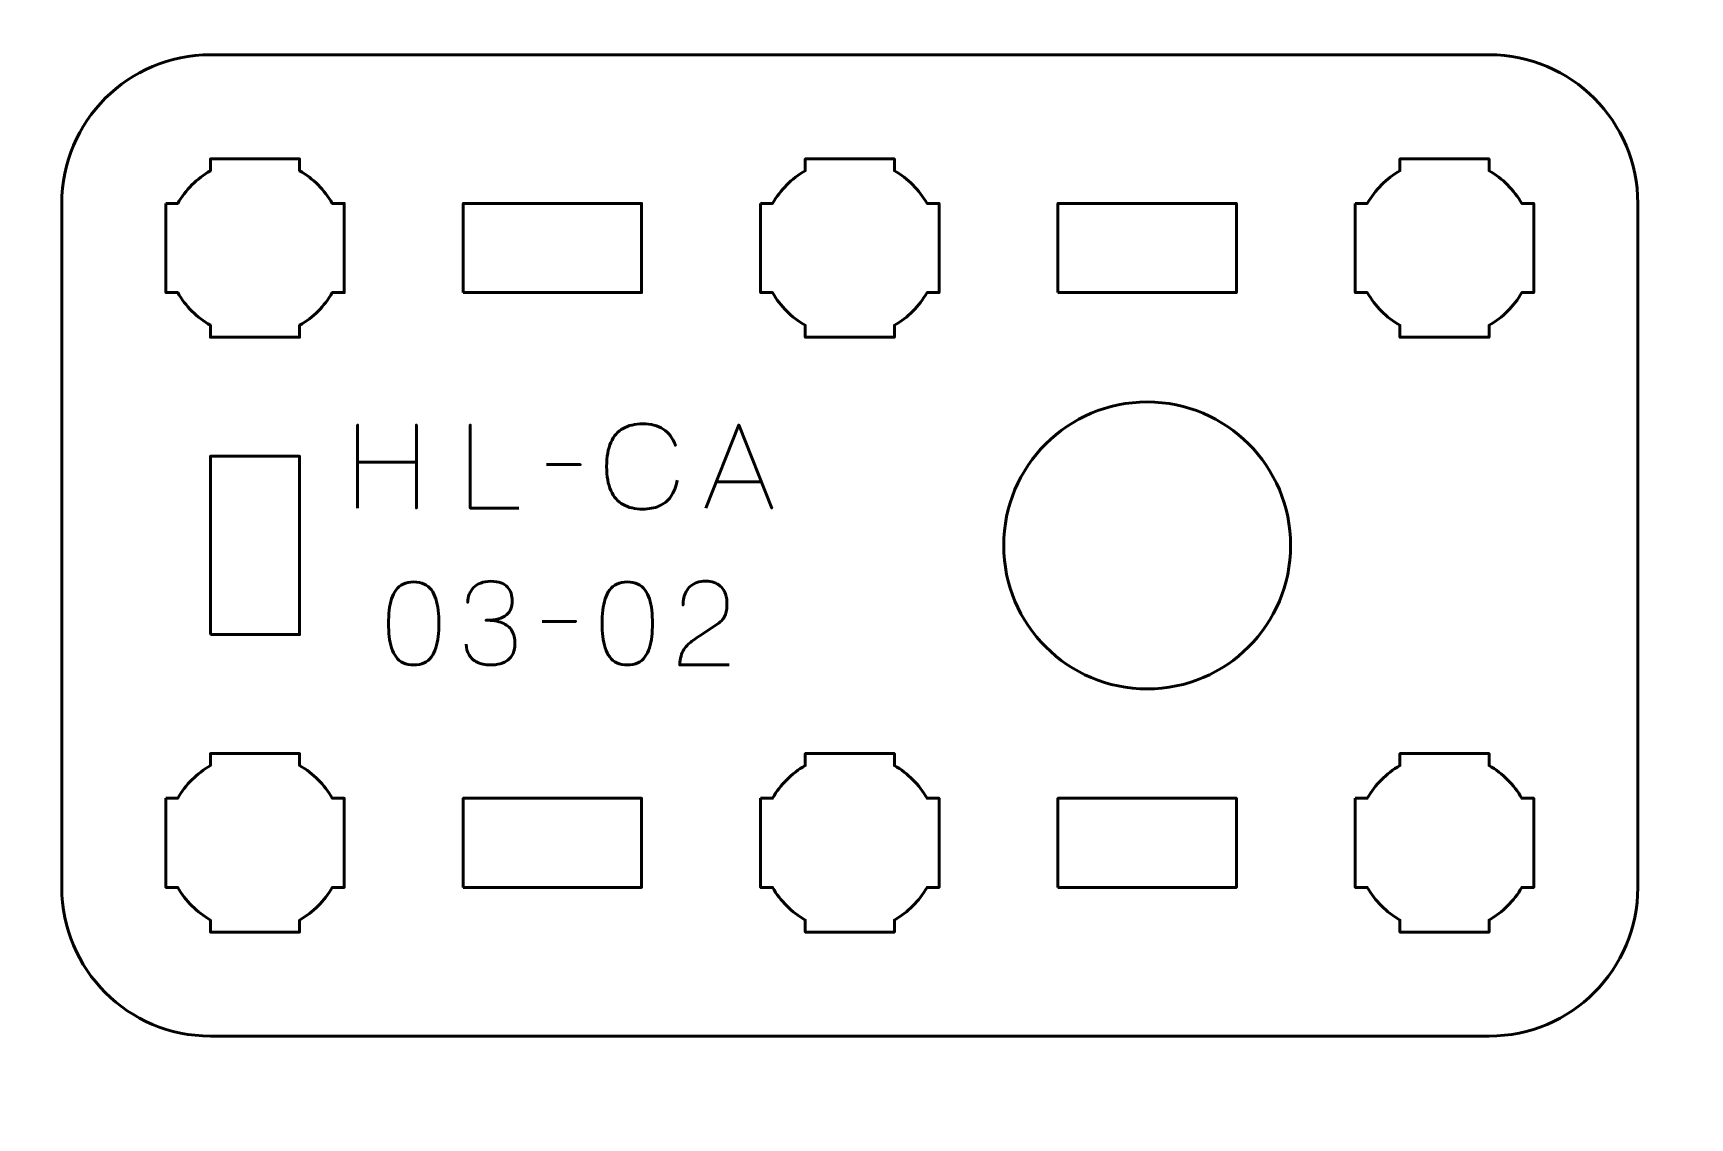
# Model space of a CAD drawing. Header units: centimetres. Extents: x -21 to 0, y -29.7 to 0.
# Drawn here: x -16.95 to -11.38, y -25.57 to -21.93 of the extents above; entities that cross this region are included whole.
import ezdxf

# ---------------------------------------------------------------- set-up
doc = ezdxf.new("R2010")
doc.units = ezdxf.units.CM
doc.header["$MEASUREMENT"] = 0
doc.layers.add('Layer 1', color=7, linetype='Continuous')

msp = doc.modelspace()

# ---------------------------------------------------------------- linework, layer by layer
at = {"layer": 'Layer 1', "lineweight": 53}
for points in [[(-15.5, -22.8), (-14.9, -22.8), (-14.9, -22.5), (-15.5, -22.5), (-15.5, -22.8)], [(-13.5, -22.8), (-12.9, -22.8), (-12.9, -22.5), (-13.5, -22.5), (-13.5, -22.8)], [(-16.35, -23.95), (-16.05, -23.95), (-16.05, -23.35), (-16.35, -23.35), (-16.35, -23.95)], [(-15.5, -24.8), (-14.9, -24.8), (-14.9, -24.5), (-15.5, -24.5), (-15.5, -24.8)], [(-13.5, -24.8), (-12.9, -24.8), (-12.9, -24.5), (-13.5, -24.5), (-13.5, -24.8)]]:
    msp.add_lwpolyline(points, close=True, dxfattribs=at)
msp.add_ellipse((-13.2, -23.65), major_axis=(0, 0.4825), ratio=1, dxfattribs=at)
at = {"layer": 'Layer 1', "color": 1, "lineweight": 53}
msp.add_open_spline([(-21.00003, -29.19995), (-21.00003, -29.19995), (-21.00003, -5.29992), (-21.00003, -5.29992), (-21.00003, -5.29992), (-21.00003, -5.21709), (-20.93286, -5.14992), (-20.85003, -5.14992), (-20.85003, -5.14992), (-20.7672, -5.14992), (-20.70003, -5.08275), (-20.70003, -4.99992), (-20.70003, -4.99992), (-20.70003, -4.91709), (-20.7672, -4.84992), (-20.85003, -4.84992), (-20.85003, -4.84992), (-20.93286, -4.84992), (-21.00003, -4.78275), (-21.00003, -4.69992), (-21.00003, -4.69992), (-21.00003, -4.61709), (-20.93286, -4.54992), (-20.85003, -4.54992), (-20.85003, -4.54992), (-20.7672, -4.54992), (-20.70003, -4.48275), (-20.70003, -4.39992), (-20.70003, -4.39992), (-20.70003, -4.31709), (-20.7672, -4.24992), (-20.85003, -4.24992), (-20.85003, -4.24992), (-20.93286, -4.24992), (-21.00003, -4.18275), (-21.00003, -4.09992), (-21.00003, -4.09992), (-21.00003, -4.01709), (-20.93286, -3.94992), (-20.85003, -3.94992), (-20.85003, -3.94992), (-20.7672, -3.94992), (-20.70003, -3.88275), (-20.70003, -3.79992), (-20.70003, -3.79992), (-20.70003, -3.71709), (-20.7672, -3.64992), (-20.85003, -3.64992), (-20.85003, -3.64992), (-20.93286, -3.64992), (-21.00003, -3.58275), (-21.00003, -3.49992), (-21.00003, -3.49992), (-21.00003, -3.41709), (-20.93286, -3.34992), (-20.85003, -3.34992), (-20.85003, -3.34992), (-20.7672, -3.34992), (-20.70003, -3.28275), (-20.70003, -3.19992), (-20.70003, -3.19992), (-20.70003, -3.11709), (-20.7672, -3.04992), (-20.85003, -3.04992), (-20.85003, -3.04992), (-20.93286, -3.04992), (-21.00003, -2.98275), (-21.00003, -2.89992), (-21.00003, -2.89992), (-21.00003, -2.81709), (-20.93286, -2.74992), (-20.85003, -2.74992), (-20.85003, -2.74992), (-20.7672, -2.74992), (-20.70003, -2.68275), (-20.70003, -2.59992), (-20.70003, -2.59992), (-20.70003, -2.51709), (-20.7672, -2.44992), (-20.85003, -2.44992), (-20.85003, -2.44992), (-20.93286, -2.44992), (-21.00003, -2.38275), (-21.00003, -2.29992), (-21.00003, -2.29992), (-21.00003, -2.21709), (-20.93286, -2.14992), (-20.85003, -2.14992), (-20.85003, -2.14992), (-20.7672, -2.14992), (-20.70003, -2.08275), (-20.70003, -1.99992), (-20.70003, -1.99992), (-20.70003, -1.91709), (-20.7672, -1.84992), (-20.85003, -1.84992), (-20.85003, -1.84992), (-20.93286, -1.84992), (-21.00003, -1.78275), (-21.00003, -1.69992), (-21.00003, -1.69992), (-21.00003, -1.61709), (-20.93286, -1.54992), (-20.85003, -1.54992), (-20.85003, -1.54992), (-20.7672, -1.54992), (-20.70003, -1.48275), (-20.70003, -1.39992), (-20.70003, -1.39992), (-20.70003, -1.31709), (-20.7672, -1.24992), (-20.85003, -1.24992), (-20.85003, -1.24992), (-20.93286, -1.24992), (-21.00003, -1.18275), (-21.00003, -1.09992), (-21.00003, -1.09992), (-21.00003, -1.09992), (-21.00003, -0.49992), (-21.00003, -0.49992), (-21.00003, -0.49992), (-21.00003, -0.22295), (-20.77694, 0.00004), (-20.49994, 0.00004), (-20.49994, 0.00004), (-20.49994, 0.00004), (-0.50008, 0.00004), (-0.50008, 0.00004), (-0.50008, 0.00004), (-0.22294, 0.00004), (0.00002, -0.22295), (0.00002, -0.49992), (0.00002, -0.49992), (0.00002, -0.49992), (0.00002, -29.19995), (0.00002, -29.19995), (0.00002, -29.19995), (0.00002, -29.47695), (-0.22294, -29.70004), (-0.50008, -29.70004), (-0.50008, -29.70004), (-0.50008, -29.70004), (-20.49994, -29.70004), (-20.49994, -29.70004), (-20.49994, -29.70004), (-20.77694, -29.70004), (-21.00003, -29.47695), (-21.00003, -29.19995)], degree=3, knots=[0, 0, 0, 0, 0.027027, 0.027027, 0.027027, 0.027027, 0.0540541, 0.0540541, 0.0540541, 0.0540541, 0.0810811, 0.0810811, 0.0810811, 0.0810811, 0.1081081, 0.1081081, 0.1081081, 0.1081081, 0.1351351, 0.1351351, 0.1351351, 0.1351351, 0.1621622, 0.1621622, 0.1621622, 0.1621622, 0.1891892, 0.1891892, 0.1891892, 0.1891892, 0.2162162, 0.2162162, 0.2162162, 0.2162162, 0.2432432, 0.2432432, 0.2432432, 0.2432432, 0.2702703, 0.2702703, 0.2702703, 0.2702703, 0.2972973, 0.2972973, 0.2972973, 0.2972973, 0.3243243, 0.3243243, 0.3243243, 0.3243243, 0.3513514, 0.3513514, 0.3513514, 0.3513514, 0.3783784, 0.3783784, 0.3783784, 0.3783784, 0.4054054, 0.4054054, 0.4054054, 0.4054054, 0.4324324, 0.4324324, 0.4324324, 0.4324324, 0.4594595, 0.4594595, 0.4594595, 0.4594595, 0.4864865, 0.4864865, 0.4864865, 0.4864865, 0.5135135, 0.5135135, 0.5135135, 0.5135135, 0.5405405, 0.5405405, 0.5405405, 0.5405405, 0.5675676, 0.5675676, 0.5675676, 0.5675676, 0.5945946, 0.5945946, 0.5945946, 0.5945946, 0.6216216, 0.6216216, 0.6216216, 0.6216216, 0.6486486, 0.6486486, 0.6486486, 0.6486486, 0.6756757, 0.6756757, 0.6756757, 0.6756757, 0.7027027, 0.7027027, 0.7027027, 0.7027027, 0.7297297, 0.7297297, 0.7297297, 0.7297297, 0.7567568, 0.7567568, 0.7567568, 0.7567568, 0.7837838, 0.7837838, 0.7837838, 0.7837838, 0.8108108, 0.8108108, 0.8108108, 0.8108108, 0.8378378, 0.8378378, 0.8378378, 0.8378378, 0.8648649, 0.8648649, 0.8648649, 0.8648649, 0.8918919, 0.8918919, 0.8918919, 0.8918919, 0.9189189, 0.9189189, 0.9189189, 0.9189189, 0.9459459, 0.9459459, 0.9459459, 0.9459459, 0.972973, 0.972973, 0.972973, 0.972973, 1, 1, 1, 1], dxfattribs=at)
at = {"layer": 'Layer 1', "color": 3, "lineweight": 53}
msp.add_open_spline([(-16.85, -24.8), (-16.85, -24.8), (-16.85, -22.5), (-16.85, -22.5), (-16.85, -22.5), (-16.85, -22.22391), (-16.62609, -22), (-16.35, -22), (-16.35, -22), (-16.35, -22), (-12.05, -22), (-12.05, -22), (-12.05, -22), (-11.77391, -22), (-11.55, -22.22391), (-11.55, -22.5), (-11.55, -22.5), (-11.55, -22.5), (-11.55, -24.8), (-11.55, -24.8), (-11.55, -24.8), (-11.55, -25.07609), (-11.77391, -25.3), (-12.05, -25.3), (-12.05, -25.3), (-12.05, -25.3), (-16.35, -25.3), (-16.35, -25.3), (-16.35, -25.3), (-16.62609, -25.3), (-16.85, -25.07609), (-16.85, -24.8)], degree=3, knots=[0, 0, 0, 0, 0.125, 0.125, 0.125, 0.125, 0.25, 0.25, 0.25, 0.25, 0.375, 0.375, 0.375, 0.375, 0.5, 0.5, 0.5, 0.5, 0.625, 0.625, 0.625, 0.625, 0.75, 0.75, 0.75, 0.75, 0.875, 0.875, 0.875, 0.875, 1, 1, 1, 1], dxfattribs=at)
at = {"layer": 'Layer 1', "lineweight": 53}
for points in [[(-16.5, -22.5), (-16.5, -22.5), (-16.45985, -22.5), (-16.45985, -22.5), (-16.45985, -22.5), (-16.4335, -22.45447), (-16.39553, -22.4165), (-16.35, -22.39015), (-16.35, -22.39015), (-16.35, -22.39015), (-16.35, -22.35), (-16.35, -22.35), (-16.35, -22.35), (-16.35, -22.35), (-16.2, -22.35), (-16.2, -22.35), (-16.2, -22.35), (-16.2, -22.35), (-16.05, -22.35), (-16.05, -22.35), (-16.05, -22.35), (-16.05, -22.35), (-16.05, -22.39015), (-16.05, -22.39015), (-16.05, -22.39015), (-16.00447, -22.4165), (-15.9665, -22.45447), (-15.94015, -22.5), (-15.94015, -22.5), (-15.94015, -22.5), (-15.9, -22.5), (-15.9, -22.5), (-15.9, -22.5), (-15.9, -22.5), (-15.9, -22.65), (-15.9, -22.65), (-15.9, -22.65), (-15.9, -22.65), (-15.9, -22.8), (-15.9, -22.8), (-15.9, -22.8), (-15.9, -22.8), (-15.94015, -22.8), (-15.94015, -22.8), (-15.94015, -22.8), (-15.9665, -22.84553), (-16.00447, -22.8835), (-16.05, -22.90985), (-16.05, -22.90985), (-16.05, -22.90985), (-16.05, -22.95), (-16.05, -22.95), (-16.05, -22.95), (-16.05, -22.95), (-16.2, -22.95), (-16.2, -22.95), (-16.2, -22.95), (-16.2, -22.95), (-16.35, -22.95), (-16.35, -22.95), (-16.35, -22.95), (-16.35, -22.95), (-16.35, -22.90985), (-16.35, -22.90985), (-16.35, -22.90985), (-16.39553, -22.8835), (-16.4335, -22.84553), (-16.45985, -22.8), (-16.45985, -22.8), (-16.45985, -22.8), (-16.5, -22.8), (-16.5, -22.8), (-16.5, -22.8), (-16.5, -22.8), (-16.5, -22.65), (-16.5, -22.65), (-16.5, -22.65), (-16.5, -22.65), (-16.5, -22.5), (-16.5, -22.5)], [(-14.5, -22.5), (-14.5, -22.5), (-14.45985, -22.5), (-14.45985, -22.5), (-14.45985, -22.5), (-14.4335, -22.45447), (-14.39553, -22.4165), (-14.35, -22.39015), (-14.35, -22.39015), (-14.35, -22.39015), (-14.35, -22.35), (-14.35, -22.35), (-14.35, -22.35), (-14.35, -22.35), (-14.2, -22.35), (-14.2, -22.35), (-14.2, -22.35), (-14.2, -22.35), (-14.05, -22.35), (-14.05, -22.35), (-14.05, -22.35), (-14.05, -22.35), (-14.05, -22.39015), (-14.05, -22.39015), (-14.05, -22.39015), (-14.00447, -22.4165), (-13.9665, -22.45447), (-13.94015, -22.5), (-13.94015, -22.5), (-13.94015, -22.5), (-13.9, -22.5), (-13.9, -22.5), (-13.9, -22.5), (-13.9, -22.5), (-13.9, -22.65), (-13.9, -22.65), (-13.9, -22.65), (-13.9, -22.65), (-13.9, -22.8), (-13.9, -22.8), (-13.9, -22.8), (-13.9, -22.8), (-13.94015, -22.8), (-13.94015, -22.8), (-13.94015, -22.8), (-13.9665, -22.84553), (-14.00447, -22.8835), (-14.05, -22.90985), (-14.05, -22.90985), (-14.05, -22.90985), (-14.05, -22.95), (-14.05, -22.95), (-14.05, -22.95), (-14.05, -22.95), (-14.2, -22.95), (-14.2, -22.95), (-14.2, -22.95), (-14.2, -22.95), (-14.35, -22.95), (-14.35, -22.95), (-14.35, -22.95), (-14.35, -22.95), (-14.35, -22.90985), (-14.35, -22.90985), (-14.35, -22.90985), (-14.39553, -22.8835), (-14.4335, -22.84553), (-14.45985, -22.8), (-14.45985, -22.8), (-14.45985, -22.8), (-14.5, -22.8), (-14.5, -22.8), (-14.5, -22.8), (-14.5, -22.8), (-14.5, -22.65), (-14.5, -22.65), (-14.5, -22.65), (-14.5, -22.65), (-14.5, -22.5), (-14.5, -22.5)], [(-12.5, -22.5), (-12.5, -22.5), (-12.45985, -22.5), (-12.45985, -22.5), (-12.45985, -22.5), (-12.4335, -22.45447), (-12.39553, -22.4165), (-12.35, -22.39015), (-12.35, -22.39015), (-12.35, -22.39015), (-12.35, -22.35), (-12.35, -22.35), (-12.35, -22.35), (-12.35, -22.35), (-12.2, -22.35), (-12.2, -22.35), (-12.2, -22.35), (-12.2, -22.35), (-12.05, -22.35), (-12.05, -22.35), (-12.05, -22.35), (-12.05, -22.35), (-12.05, -22.39015), (-12.05, -22.39015), (-12.05, -22.39015), (-12.00447, -22.4165), (-11.9665, -22.45447), (-11.94015, -22.5), (-11.94015, -22.5), (-11.94015, -22.5), (-11.9, -22.5), (-11.9, -22.5), (-11.9, -22.5), (-11.9, -22.5), (-11.9, -22.65), (-11.9, -22.65), (-11.9, -22.65), (-11.9, -22.65), (-11.9, -22.8), (-11.9, -22.8), (-11.9, -22.8), (-11.9, -22.8), (-11.94015, -22.8), (-11.94015, -22.8), (-11.94015, -22.8), (-11.9665, -22.84553), (-12.00447, -22.8835), (-12.05, -22.90985), (-12.05, -22.90985), (-12.05, -22.90985), (-12.05, -22.95), (-12.05, -22.95), (-12.05, -22.95), (-12.05, -22.95), (-12.2, -22.95), (-12.2, -22.95), (-12.2, -22.95), (-12.2, -22.95), (-12.35, -22.95), (-12.35, -22.95), (-12.35, -22.95), (-12.35, -22.95), (-12.35, -22.90985), (-12.35, -22.90985), (-12.35, -22.90985), (-12.39553, -22.8835), (-12.4335, -22.84553), (-12.45985, -22.8), (-12.45985, -22.8), (-12.45985, -22.8), (-12.5, -22.8), (-12.5, -22.8), (-12.5, -22.8), (-12.5, -22.8), (-12.5, -22.65), (-12.5, -22.65), (-12.5, -22.65), (-12.5, -22.65), (-12.5, -22.5), (-12.5, -22.5)], [(-16.5, -24.5), (-16.5, -24.5), (-16.45985, -24.5), (-16.45985, -24.5), (-16.45985, -24.5), (-16.4335, -24.45447), (-16.39553, -24.4165), (-16.35, -24.39015), (-16.35, -24.39015), (-16.35, -24.39015), (-16.35, -24.35), (-16.35, -24.35), (-16.35, -24.35), (-16.35, -24.35), (-16.2, -24.35), (-16.2, -24.35), (-16.2, -24.35), (-16.2, -24.35), (-16.05, -24.35), (-16.05, -24.35), (-16.05, -24.35), (-16.05, -24.35), (-16.05, -24.39015), (-16.05, -24.39015), (-16.05, -24.39015), (-16.00447, -24.4165), (-15.9665, -24.45447), (-15.94015, -24.5), (-15.94015, -24.5), (-15.94015, -24.5), (-15.9, -24.5), (-15.9, -24.5), (-15.9, -24.5), (-15.9, -24.5), (-15.9, -24.65), (-15.9, -24.65), (-15.9, -24.65), (-15.9, -24.65), (-15.9, -24.8), (-15.9, -24.8), (-15.9, -24.8), (-15.9, -24.8), (-15.94015, -24.8), (-15.94015, -24.8), (-15.94015, -24.8), (-15.9665, -24.84553), (-16.00447, -24.8835), (-16.05, -24.90985), (-16.05, -24.90985), (-16.05, -24.90985), (-16.05, -24.95), (-16.05, -24.95), (-16.05, -24.95), (-16.05, -24.95), (-16.2, -24.95), (-16.2, -24.95), (-16.2, -24.95), (-16.2, -24.95), (-16.35, -24.95), (-16.35, -24.95), (-16.35, -24.95), (-16.35, -24.95), (-16.35, -24.90985), (-16.35, -24.90985), (-16.35, -24.90985), (-16.39553, -24.8835), (-16.4335, -24.84553), (-16.45985, -24.8), (-16.45985, -24.8), (-16.45985, -24.8), (-16.5, -24.8), (-16.5, -24.8), (-16.5, -24.8), (-16.5, -24.8), (-16.5, -24.65), (-16.5, -24.65), (-16.5, -24.65), (-16.5, -24.65), (-16.5, -24.5), (-16.5, -24.5)], [(-14.5, -24.5), (-14.5, -24.5), (-14.45985, -24.5), (-14.45985, -24.5), (-14.45985, -24.5), (-14.4335, -24.45447), (-14.39553, -24.4165), (-14.35, -24.39015), (-14.35, -24.39015), (-14.35, -24.39015), (-14.35, -24.35), (-14.35, -24.35), (-14.35, -24.35), (-14.35, -24.35), (-14.2, -24.35), (-14.2, -24.35), (-14.2, -24.35), (-14.2, -24.35), (-14.05, -24.35), (-14.05, -24.35), (-14.05, -24.35), (-14.05, -24.35), (-14.05, -24.39015), (-14.05, -24.39015), (-14.05, -24.39015), (-14.00447, -24.4165), (-13.9665, -24.45447), (-13.94015, -24.5), (-13.94015, -24.5), (-13.94015, -24.5), (-13.9, -24.5), (-13.9, -24.5), (-13.9, -24.5), (-13.9, -24.5), (-13.9, -24.65), (-13.9, -24.65), (-13.9, -24.65), (-13.9, -24.65), (-13.9, -24.8), (-13.9, -24.8), (-13.9, -24.8), (-13.9, -24.8), (-13.94015, -24.8), (-13.94015, -24.8), (-13.94015, -24.8), (-13.9665, -24.84553), (-14.00447, -24.8835), (-14.05, -24.90985), (-14.05, -24.90985), (-14.05, -24.90985), (-14.05, -24.95), (-14.05, -24.95), (-14.05, -24.95), (-14.05, -24.95), (-14.2, -24.95), (-14.2, -24.95), (-14.2, -24.95), (-14.2, -24.95), (-14.35, -24.95), (-14.35, -24.95), (-14.35, -24.95), (-14.35, -24.95), (-14.35, -24.90985), (-14.35, -24.90985), (-14.35, -24.90985), (-14.39553, -24.8835), (-14.4335, -24.84553), (-14.45985, -24.8), (-14.45985, -24.8), (-14.45985, -24.8), (-14.5, -24.8), (-14.5, -24.8), (-14.5, -24.8), (-14.5, -24.8), (-14.5, -24.65), (-14.5, -24.65), (-14.5, -24.65), (-14.5, -24.65), (-14.5, -24.5), (-14.5, -24.5)], [(-12.5, -24.5), (-12.5, -24.5), (-12.45985, -24.5), (-12.45985, -24.5), (-12.45985, -24.5), (-12.4335, -24.45447), (-12.39553, -24.4165), (-12.35, -24.39015), (-12.35, -24.39015), (-12.35, -24.39015), (-12.35, -24.35), (-12.35, -24.35), (-12.35, -24.35), (-12.35, -24.35), (-12.2, -24.35), (-12.2, -24.35), (-12.2, -24.35), (-12.2, -24.35), (-12.05, -24.35), (-12.05, -24.35), (-12.05, -24.35), (-12.05, -24.35), (-12.05, -24.39015), (-12.05, -24.39015), (-12.05, -24.39015), (-12.00447, -24.4165), (-11.9665, -24.45447), (-11.94015, -24.5), (-11.94015, -24.5), (-11.94015, -24.5), (-11.9, -24.5), (-11.9, -24.5), (-11.9, -24.5), (-11.9, -24.5), (-11.9, -24.65), (-11.9, -24.65), (-11.9, -24.65), (-11.9, -24.65), (-11.9, -24.8), (-11.9, -24.8), (-11.9, -24.8), (-11.9, -24.8), (-11.94015, -24.8), (-11.94015, -24.8), (-11.94015, -24.8), (-11.9665, -24.84553), (-12.00447, -24.8835), (-12.05, -24.90985), (-12.05, -24.90985), (-12.05, -24.90985), (-12.05, -24.95), (-12.05, -24.95), (-12.05, -24.95), (-12.05, -24.95), (-12.2, -24.95), (-12.2, -24.95), (-12.2, -24.95), (-12.2, -24.95), (-12.35, -24.95), (-12.35, -24.95), (-12.35, -24.95), (-12.35, -24.95), (-12.35, -24.90985), (-12.35, -24.90985), (-12.35, -24.90985), (-12.39553, -24.8835), (-12.4335, -24.84553), (-12.45985, -24.8), (-12.45985, -24.8), (-12.45985, -24.8), (-12.5, -24.8), (-12.5, -24.8), (-12.5, -24.8), (-12.5, -24.8), (-12.5, -24.65), (-12.5, -24.65), (-12.5, -24.65), (-12.5, -24.65), (-12.5, -24.5), (-12.5, -24.5)]]:
    msp.add_open_spline(points, degree=3, knots=[0, 0, 0, 0, 0.05, 0.05, 0.05, 0.05, 0.1, 0.1, 0.1, 0.1, 0.15, 0.15, 0.15, 0.15, 0.2, 0.2, 0.2, 0.2, 0.25, 0.25, 0.25, 0.25, 0.3, 0.3, 0.3, 0.3, 0.35, 0.35, 0.35, 0.35, 0.4, 0.4, 0.4, 0.4, 0.45, 0.45, 0.45, 0.45, 0.5, 0.5, 0.5, 0.5, 0.55, 0.55, 0.55, 0.55, 0.6, 0.6, 0.6, 0.6, 0.65, 0.65, 0.65, 0.65, 0.7, 0.7, 0.7, 0.7, 0.75, 0.75, 0.75, 0.75, 0.8, 0.8, 0.8, 0.8, 0.85, 0.85, 0.85, 0.85, 0.9, 0.9, 0.9, 0.9, 0.95, 0.95, 0.95, 0.95, 1, 1, 1, 1], dxfattribs=at)
at = {"layer": 'Layer 1', "color": 5, "lineweight": 53}
for points, knots in [([(-15.85505, -23.52462), (-15.85505, -23.52462), (-15.85505, -23.36978), (-15.85505, -23.36978), (-15.85505, -23.36978), (-15.85505, -23.36978), (-15.65753, -23.36978), (-15.65753, -23.36978), (-15.65753, -23.36978), (-15.65753, -23.36978), (-15.65753, -23.52462), (-15.65753, -23.52462), (-15.65753, -23.52462), (-15.65753, -23.52462), (-15.65753, -23.24522), (-15.65753, -23.24522), (-15.65753, -23.24522), (-15.65753, -23.24522), (-15.65753, -23.36978), (-15.65753, -23.36978), (-15.65753, -23.36978), (-15.65753, -23.36978), (-15.85505, -23.36978), (-15.85505, -23.36978), (-15.85505, -23.36978), (-15.85505, -23.36978), (-15.85505, -23.24522), (-15.85505, -23.24522), (-15.85505, -23.24522), (-15.85505, -23.24522), (-15.85505, -23.52462), (-15.85505, -23.52462)], [0, 0, 0, 0, 0.125, 0.125, 0.125, 0.125, 0.25, 0.25, 0.25, 0.25, 0.375, 0.375, 0.375, 0.375, 0.5, 0.5, 0.5, 0.5, 0.625, 0.625, 0.625, 0.625, 0.75, 0.75, 0.75, 0.75, 0.875, 0.875, 0.875, 0.875, 1, 1, 1, 1]), ([(-15.31293, -23.52462), (-15.31293, -23.52462), (-15.4763, -23.52462), (-15.4763, -23.52462), (-15.4763, -23.52462), (-15.4763, -23.52462), (-15.4763, -23.24483), (-15.4763, -23.24483), (-15.4763, -23.24483), (-15.4763, -23.24483), (-15.4763, -23.52462), (-15.4763, -23.52462), (-15.4763, -23.52462), (-15.4763, -23.52462), (-15.31293, -23.52462), (-15.31293, -23.52462)], [0, 0, 0, 0, 0.25, 0.25, 0.25, 0.25, 0.5, 0.5, 0.5, 0.5, 0.75, 0.75, 0.75, 0.75, 1, 1, 1, 1]), ([(-14.78012, -23.43071), (-14.78426, -23.45289), (-14.7915, -23.4712), (-14.80165, -23.48556), (-14.80165, -23.48556), (-14.81187, -23.49985), (-14.82494, -23.51046), (-14.84085, -23.51738), (-14.84085, -23.51738), (-14.85669, -23.5243), (-14.87532, -23.52779), (-14.89653, -23.52772), (-14.89653, -23.52772), (-14.92234, -23.52779), (-14.94427, -23.52281), (-14.96225, -23.51265), (-14.96225, -23.51265), (-14.98023, -23.50257), (-14.99394, -23.48698), (-15.00338, -23.46583), (-15.00338, -23.46583), (-15.01282, -23.44468), (-15.01754, -23.41758), (-15.01761, -23.38453), (-15.01761, -23.38453), (-15.01754, -23.35161), (-15.01282, -23.32458), (-15.00338, -23.30343), (-15.00338, -23.30343), (-14.99394, -23.28228), (-14.98023, -23.26662), (-14.96225, -23.25647), (-14.96225, -23.25647), (-14.94427, -23.24632), (-14.92234, -23.24127), (-14.89653, -23.24134), (-14.89653, -23.24134), (-14.86892, -23.24127), (-14.84576, -23.24716), (-14.82714, -23.25899), (-14.82714, -23.25899), (-14.80857, -23.27083), (-14.79493, -23.28913), (-14.78633, -23.3139), (-14.78633, -23.3139), (-14.79493, -23.28913), (-14.80857, -23.27083), (-14.82714, -23.25899), (-14.82714, -23.25899), (-14.84576, -23.24716), (-14.86892, -23.24127), (-14.89653, -23.24134), (-14.89653, -23.24134), (-14.92234, -23.24127), (-14.94427, -23.24632), (-14.96225, -23.25647), (-14.96225, -23.25647), (-14.98023, -23.26662), (-14.99394, -23.28228), (-15.00338, -23.30343), (-15.00338, -23.30343), (-15.01282, -23.32458), (-15.01754, -23.35161), (-15.01761, -23.38453), (-15.01761, -23.38453), (-15.01754, -23.41758), (-15.01282, -23.44468), (-15.00338, -23.46583), (-15.00338, -23.46583), (-14.99394, -23.48698), (-14.98023, -23.50257), (-14.96225, -23.51265), (-14.96225, -23.51265), (-14.94427, -23.52281), (-14.92234, -23.52779), (-14.89653, -23.52772), (-14.89653, -23.52772), (-14.87532, -23.52779), (-14.85669, -23.5243), (-14.84085, -23.51738), (-14.84085, -23.51738), (-14.82494, -23.51046), (-14.81187, -23.49985), (-14.80165, -23.48556), (-14.80165, -23.48556), (-14.7915, -23.4712), (-14.78426, -23.45289), (-14.78012, -23.43071)], [0, 0, 0, 0, 0.0454545, 0.0454545, 0.0454545, 0.0454545, 0.0909091, 0.0909091, 0.0909091, 0.0909091, 0.1363636, 0.1363636, 0.1363636, 0.1363636, 0.1818182, 0.1818182, 0.1818182, 0.1818182, 0.2272727, 0.2272727, 0.2272727, 0.2272727, 0.2727273, 0.2727273, 0.2727273, 0.2727273, 0.3181818, 0.3181818, 0.3181818, 0.3181818, 0.3636364, 0.3636364, 0.3636364, 0.3636364, 0.4090909, 0.4090909, 0.4090909, 0.4090909, 0.4545455, 0.4545455, 0.4545455, 0.4545455, 0.5, 0.5, 0.5, 0.5, 0.5454545, 0.5454545, 0.5454545, 0.5454545, 0.5909091, 0.5909091, 0.5909091, 0.5909091, 0.6363636, 0.6363636, 0.6363636, 0.6363636, 0.6818182, 0.6818182, 0.6818182, 0.6818182, 0.7272727, 0.7272727, 0.7272727, 0.7272727, 0.7727273, 0.7727273, 0.7727273, 0.7727273, 0.8181818, 0.8181818, 0.8181818, 0.8181818, 0.8636364, 0.8636364, 0.8636364, 0.8636364, 0.9090909, 0.9090909, 0.9090909, 0.9090909, 0.9545455, 0.9545455, 0.9545455, 0.9545455, 1, 1, 1, 1]), ([(-14.68465, -23.52462), (-14.68465, -23.52462), (-14.57366, -23.24483), (-14.57366, -23.24483), (-14.57366, -23.24483), (-14.57366, -23.24483), (-14.46229, -23.52462), (-14.46229, -23.52462), (-14.46229, -23.52462), (-14.46229, -23.52462), (-14.57366, -23.24483), (-14.57366, -23.24483), (-14.57366, -23.24483), (-14.57366, -23.24483), (-14.68465, -23.52462), (-14.68465, -23.52462)], [0, 0, 0, 0, 0.25, 0.25, 0.25, 0.25, 0.5, 0.5, 0.5, 0.5, 0.75, 0.75, 0.75, 0.75, 1, 1, 1, 1]), ([(-15.2194, -23.37832), (-15.2194, -23.37832), (-15.10647, -23.37832), (-15.10647, -23.37832), (-15.10647, -23.37832), (-15.10647, -23.37832), (-15.2194, -23.37832), (-15.2194, -23.37832)], [0, 0, 0, 0, 0.5, 0.5, 0.5, 0.5, 1, 1, 1, 1]), ([(-14.64972, -23.43653), (-14.64972, -23.43653), (-14.4976, -23.43653), (-14.4976, -23.43653), (-14.4976, -23.43653), (-14.4976, -23.43653), (-14.64972, -23.43653), (-14.64972, -23.43653)], [0, 0, 0, 0, 0.5, 0.5, 0.5, 0.5, 1, 1, 1, 1]), ([(-15.66644, -24.052), (-15.65286, -24.05194), (-15.64115, -24.04954), (-15.63139, -24.04489), (-15.63139, -24.04489), (-15.62169, -24.04023), (-15.6136, -24.03357), (-15.60713, -24.02509), (-15.60713, -24.02509), (-15.60073, -24.01656), (-15.59569, -24.00647), (-15.59193, -23.99483), (-15.59193, -23.99483), (-15.58825, -23.98318), (-15.5856, -23.97044), (-15.58411, -23.95647), (-15.58411, -23.95647), (-15.58256, -23.9425), (-15.58178, -23.92782), (-15.58185, -23.9123), (-15.58185, -23.9123), (-15.58178, -23.89684), (-15.58256, -23.88216), (-15.58411, -23.86825), (-15.58411, -23.86825), (-15.5856, -23.85435), (-15.58825, -23.84154), (-15.59193, -23.8299), (-15.59193, -23.8299), (-15.59569, -23.81832), (-15.60073, -23.80823), (-15.60713, -23.79963), (-15.60713, -23.79963), (-15.6136, -23.79109), (-15.62169, -23.78443), (-15.63139, -23.77978), (-15.63139, -23.77978), (-15.64115, -23.77505), (-15.65286, -23.77266), (-15.66644, -23.7726), (-15.66644, -23.7726), (-15.68002, -23.77266), (-15.69173, -23.77505), (-15.7015, -23.77978), (-15.7015, -23.77978), (-15.7112, -23.78443), (-15.71928, -23.79109), (-15.72575, -23.79963), (-15.72575, -23.79963), (-15.73215, -23.80823), (-15.7372, -23.81832), (-15.74095, -23.8299), (-15.74095, -23.8299), (-15.74464, -23.84154), (-15.74729, -23.85435), (-15.74878, -23.86825), (-15.74878, -23.86825), (-15.75033, -23.88216), (-15.7511, -23.89684), (-15.75104, -23.9123), (-15.75104, -23.9123), (-15.7511, -23.92782), (-15.75033, -23.9425), (-15.74878, -23.95647), (-15.74878, -23.95647), (-15.74729, -23.97044), (-15.74464, -23.98318), (-15.74095, -23.99483), (-15.74095, -23.99483), (-15.7372, -24.00647), (-15.73215, -24.01656), (-15.72575, -24.02509), (-15.72575, -24.02509), (-15.71928, -24.03357), (-15.7112, -24.04023), (-15.7015, -24.04489), (-15.7015, -24.04489), (-15.69173, -24.04954), (-15.68002, -24.05194), (-15.66644, -24.052)], [0, 0, 0, 0, 0.05, 0.05, 0.05, 0.05, 0.1, 0.1, 0.1, 0.1, 0.15, 0.15, 0.15, 0.15, 0.2, 0.2, 0.2, 0.2, 0.25, 0.25, 0.25, 0.25, 0.3, 0.3, 0.3, 0.3, 0.35, 0.35, 0.35, 0.35, 0.4, 0.4, 0.4, 0.4, 0.45, 0.45, 0.45, 0.45, 0.5, 0.5, 0.5, 0.5, 0.55, 0.55, 0.55, 0.55, 0.6, 0.6, 0.6, 0.6, 0.65, 0.65, 0.65, 0.65, 0.7, 0.7, 0.7, 0.7, 0.75, 0.75, 0.75, 0.75, 0.8, 0.8, 0.8, 0.8, 0.85, 0.85, 0.85, 0.85, 0.9, 0.9, 0.9, 0.9, 0.95, 0.95, 0.95, 0.95, 1, 1, 1, 1]), ([(-15.66644, -24.052), (-15.65286, -24.05194), (-15.64115, -24.04954), (-15.63139, -24.04489), (-15.63139, -24.04489), (-15.62169, -24.04023), (-15.6136, -24.03357), (-15.60713, -24.02509), (-15.60713, -24.02509), (-15.60073, -24.01656), (-15.59569, -24.00647), (-15.59193, -23.99483), (-15.59193, -23.99483), (-15.58825, -23.98318), (-15.5856, -23.97044), (-15.58411, -23.95647), (-15.58411, -23.95647), (-15.58256, -23.9425), (-15.58178, -23.92782), (-15.58185, -23.9123), (-15.58185, -23.9123), (-15.58178, -23.89684), (-15.58256, -23.88216), (-15.58411, -23.86825), (-15.58411, -23.86825), (-15.5856, -23.85435), (-15.58825, -23.84154), (-15.59193, -23.8299), (-15.59193, -23.8299), (-15.59569, -23.81832), (-15.60073, -23.80823), (-15.60713, -23.79963), (-15.60713, -23.79963), (-15.6136, -23.79109), (-15.62169, -23.78443), (-15.63139, -23.77978), (-15.63139, -23.77978), (-15.64115, -23.77505), (-15.65286, -23.77266), (-15.66644, -23.7726), (-15.66644, -23.7726), (-15.68002, -23.77266), (-15.69173, -23.77505), (-15.7015, -23.77978), (-15.7015, -23.77978), (-15.7112, -23.78443), (-15.71928, -23.79109), (-15.72575, -23.79963), (-15.72575, -23.79963), (-15.73215, -23.80823), (-15.7372, -23.81832), (-15.74095, -23.8299), (-15.74095, -23.8299), (-15.74464, -23.84154), (-15.74729, -23.85435), (-15.74878, -23.86825), (-15.74878, -23.86825), (-15.75033, -23.88216), (-15.7511, -23.89684), (-15.75104, -23.9123), (-15.75104, -23.9123), (-15.7511, -23.92782), (-15.75033, -23.9425), (-15.74878, -23.95647), (-15.74878, -23.95647), (-15.74729, -23.97044), (-15.74464, -23.98318), (-15.74095, -23.99483), (-15.74095, -23.99483), (-15.7372, -24.00647), (-15.73215, -24.01656), (-15.72575, -24.02509), (-15.72575, -24.02509), (-15.71928, -24.03357), (-15.7112, -24.04023), (-15.7015, -24.04489), (-15.7015, -24.04489), (-15.69173, -24.04954), (-15.68002, -24.05194), (-15.66644, -24.052)], [0, 0, 0, 0, 0.05, 0.05, 0.05, 0.05, 0.1, 0.1, 0.1, 0.1, 0.15, 0.15, 0.15, 0.15, 0.2, 0.2, 0.2, 0.2, 0.25, 0.25, 0.25, 0.25, 0.3, 0.3, 0.3, 0.3, 0.35, 0.35, 0.35, 0.35, 0.4, 0.4, 0.4, 0.4, 0.45, 0.45, 0.45, 0.45, 0.5, 0.5, 0.5, 0.5, 0.55, 0.55, 0.55, 0.55, 0.6, 0.6, 0.6, 0.6, 0.65, 0.65, 0.65, 0.65, 0.7, 0.7, 0.7, 0.7, 0.75, 0.75, 0.75, 0.75, 0.8, 0.8, 0.8, 0.8, 0.85, 0.85, 0.85, 0.85, 0.9, 0.9, 0.9, 0.9, 0.95, 0.95, 0.95, 0.95, 1, 1, 1, 1]), ([(-15.48988, -23.98176), (-15.48981, -23.99573), (-15.48658, -24.00789), (-15.48018, -24.01843), (-15.48018, -24.01843), (-15.47378, -24.02891), (-15.46466, -24.03712), (-15.45276, -24.04301), (-15.45276, -24.04301), (-15.44085, -24.0489), (-15.42656, -24.05187), (-15.40994, -24.052), (-15.40994, -24.052), (-15.39746, -24.052), (-15.38614, -24.05071), (-15.37585, -24.04799), (-15.37585, -24.04799), (-15.36564, -24.04527), (-15.35684, -24.04107), (-15.3494, -24.03531), (-15.3494, -24.03531), (-15.34196, -24.02956), (-15.33627, -24.02212), (-15.3322, -24.01306), (-15.3322, -24.01306), (-15.32819, -24.00395), (-15.32618, -23.99301), (-15.32612, -23.98021), (-15.32612, -23.98021), (-15.32605, -23.96313), (-15.32955, -23.94871), (-15.33647, -23.937), (-15.33647, -23.937), (-15.34339, -23.9253), (-15.35412, -23.9165), (-15.36855, -23.91049), (-15.36855, -23.91049), (-15.38297, -23.90447), (-15.40147, -23.90143), (-15.42391, -23.90143), (-15.42391, -23.90143), (-15.40716, -23.9015), (-15.39312, -23.89995), (-15.38168, -23.89678), (-15.38168, -23.89678), (-15.37029, -23.89361), (-15.36117, -23.88914), (-15.35432, -23.88332), (-15.35432, -23.88332), (-15.34746, -23.87757), (-15.34248, -23.87071), (-15.33951, -23.86282), (-15.33951, -23.86282), (-15.33647, -23.85499), (-15.33498, -23.84639), (-15.33504, -23.83701), (-15.33504, -23.83701), (-15.33498, -23.82764), (-15.33627, -23.81897), (-15.33886, -23.81095), (-15.33886, -23.81095), (-15.34138, -23.80293), (-15.34552, -23.79588), (-15.35115, -23.78987), (-15.35115, -23.78987), (-15.35677, -23.78385), (-15.36421, -23.77913), (-15.37333, -23.77577), (-15.37333, -23.77577), (-15.38252, -23.7724), (-15.39371, -23.77072), (-15.40683, -23.77066), (-15.40683, -23.77066), (-15.4199, -23.77072), (-15.43135, -23.77266), (-15.44105, -23.77641), (-15.44105, -23.77641), (-15.45081, -23.78016), (-15.45883, -23.78527), (-15.4653, -23.79181), (-15.4653, -23.79181), (-15.47171, -23.79834), (-15.47649, -23.80578), (-15.47966, -23.81418), (-15.47966, -23.81418), (-15.48289, -23.82259), (-15.48445, -23.83152), (-15.48445, -23.8409), (-15.48445, -23.8409), (-15.48445, -23.83152), (-15.48289, -23.82259), (-15.47966, -23.81418), (-15.47966, -23.81418), (-15.47649, -23.80578), (-15.47171, -23.79834), (-15.4653, -23.79181), (-15.4653, -23.79181), (-15.45883, -23.78527), (-15.45081, -23.78016), (-15.44105, -23.77641), (-15.44105, -23.77641), (-15.43135, -23.77266), (-15.4199, -23.77072), (-15.40683, -23.77066), (-15.40683, -23.77066), (-15.39371, -23.77072), (-15.38252, -23.7724), (-15.37333, -23.77577), (-15.37333, -23.77577), (-15.36421, -23.77913), (-15.35677, -23.78385), (-15.35115, -23.78987), (-15.35115, -23.78987), (-15.34552, -23.79588), (-15.34138, -23.80293), (-15.33886, -23.81095), (-15.33886, -23.81095), (-15.33627, -23.81897), (-15.33498, -23.82764), (-15.33504, -23.83701), (-15.33504, -23.83701), (-15.33498, -23.84639), (-15.33647, -23.85499), (-15.33951, -23.86282), (-15.33951, -23.86282), (-15.34248, -23.87071), (-15.34746, -23.87757), (-15.35432, -23.88332), (-15.35432, -23.88332), (-15.36117, -23.88914), (-15.37029, -23.89361), (-15.38168, -23.89678), (-15.38168, -23.89678), (-15.39312, -23.89995), (-15.40716, -23.9015), (-15.42391, -23.90143), (-15.42391, -23.90143), (-15.40147, -23.90143), (-15.38297, -23.90447), (-15.36855, -23.91049), (-15.36855, -23.91049), (-15.35412, -23.9165), (-15.34339, -23.9253), (-15.33647, -23.937), (-15.33647, -23.937), (-15.32955, -23.94871), (-15.32605, -23.96313), (-15.32612, -23.98021), (-15.32612, -23.98021), (-15.32618, -23.99301), (-15.32819, -24.00395), (-15.3322, -24.01306), (-15.3322, -24.01306), (-15.33627, -24.02212), (-15.34196, -24.02956), (-15.3494, -24.03531), (-15.3494, -24.03531), (-15.35684, -24.04107), (-15.36564, -24.04527), (-15.37585, -24.04799), (-15.37585, -24.04799), (-15.38614, -24.05071), (-15.39746, -24.052), (-15.40994, -24.052), (-15.40994, -24.052), (-15.42656, -24.05187), (-15.44085, -24.0489), (-15.45276, -24.04301), (-15.45276, -24.04301), (-15.46466, -24.03712), (-15.47378, -24.02891), (-15.48018, -24.01843), (-15.48018, -24.01843), (-15.48658, -24.00789), (-15.48981, -23.99573), (-15.48988, -23.98176)], [0, 0, 0, 0, 0.0227273, 0.0227273, 0.0227273, 0.0227273, 0.0454545, 0.0454545, 0.0454545, 0.0454545, 0.0681818, 0.0681818, 0.0681818, 0.0681818, 0.0909091, 0.0909091, 0.0909091, 0.0909091, 0.1136364, 0.1136364, 0.1136364, 0.1136364, 0.1363636, 0.1363636, 0.1363636, 0.1363636, 0.1590909, 0.1590909, 0.1590909, 0.1590909, 0.1818182, 0.1818182, 0.1818182, 0.1818182, 0.2045455, 0.2045455, 0.2045455, 0.2045455, 0.2272727, 0.2272727, 0.2272727, 0.2272727, 0.25, 0.25, 0.25, 0.25, 0.2727273, 0.2727273, 0.2727273, 0.2727273, 0.2954545, 0.2954545, 0.2954545, 0.2954545, 0.3181818, 0.3181818, 0.3181818, 0.3181818, 0.3409091, 0.3409091, 0.3409091, 0.3409091, 0.3636364, 0.3636364, 0.3636364, 0.3636364, 0.3863636, 0.3863636, 0.3863636, 0.3863636, 0.4090909, 0.4090909, 0.4090909, 0.4090909, 0.4318182, 0.4318182, 0.4318182, 0.4318182, 0.4545455, 0.4545455, 0.4545455, 0.4545455, 0.4772727, 0.4772727, 0.4772727, 0.4772727, 0.5, 0.5, 0.5, 0.5, 0.5227273, 0.5227273, 0.5227273, 0.5227273, 0.5454545, 0.5454545, 0.5454545, 0.5454545, 0.5681818, 0.5681818, 0.5681818, 0.5681818, 0.5909091, 0.5909091, 0.5909091, 0.5909091, 0.6136364, 0.6136364, 0.6136364, 0.6136364, 0.6363636, 0.6363636, 0.6363636, 0.6363636, 0.6590909, 0.6590909, 0.6590909, 0.6590909, 0.6818182, 0.6818182, 0.6818182, 0.6818182, 0.7045455, 0.7045455, 0.7045455, 0.7045455, 0.7272727, 0.7272727, 0.7272727, 0.7272727, 0.75, 0.75, 0.75, 0.75, 0.7727273, 0.7727273, 0.7727273, 0.7727273, 0.7954545, 0.7954545, 0.7954545, 0.7954545, 0.8181818, 0.8181818, 0.8181818, 0.8181818, 0.8409091, 0.8409091, 0.8409091, 0.8409091, 0.8636364, 0.8636364, 0.8636364, 0.8636364, 0.8863636, 0.8863636, 0.8863636, 0.8863636, 0.9090909, 0.9090909, 0.9090909, 0.9090909, 0.9318182, 0.9318182, 0.9318182, 0.9318182, 0.9545455, 0.9545455, 0.9545455, 0.9545455, 0.9772727, 0.9772727, 0.9772727, 0.9772727, 1, 1, 1, 1]), ([(-14.94815, -24.052), (-14.93457, -24.05194), (-14.92286, -24.04954), (-14.9131, -24.04489), (-14.9131, -24.04489), (-14.9034, -24.04023), (-14.89531, -24.03357), (-14.88884, -24.02509), (-14.88884, -24.02509), (-14.88244, -24.01656), (-14.8774, -24.00647), (-14.87364, -23.99483), (-14.87364, -23.99483), (-14.86996, -23.98318), (-14.86731, -23.97044), (-14.86582, -23.95647), (-14.86582, -23.95647), (-14.86427, -23.9425), (-14.86349, -23.92782), (-14.86356, -23.9123), (-14.86356, -23.9123), (-14.86349, -23.89684), (-14.86427, -23.88216), (-14.86582, -23.86825), (-14.86582, -23.86825), (-14.86731, -23.85435), (-14.86996, -23.84154), (-14.87364, -23.8299), (-14.87364, -23.8299), (-14.8774, -23.81832), (-14.88244, -23.80823), (-14.88884, -23.79963), (-14.88884, -23.79963), (-14.89531, -23.79109), (-14.9034, -23.78443), (-14.9131, -23.77978), (-14.9131, -23.77978), (-14.92286, -23.77505), (-14.93457, -23.77266), (-14.94815, -23.7726), (-14.94815, -23.7726), (-14.96173, -23.77266), (-14.97344, -23.77505), (-14.98321, -23.77978), (-14.98321, -23.77978), (-14.99291, -23.78443), (-15.00099, -23.79109), (-15.00746, -23.79963), (-15.00746, -23.79963), (-15.01386, -23.80823), (-15.01891, -23.81832), (-15.02266, -23.8299), (-15.02266, -23.8299), (-15.02635, -23.84154), (-15.029, -23.85435), (-15.03049, -23.86825), (-15.03049, -23.86825), (-15.03204, -23.88216), (-15.03281, -23.89684), (-15.03275, -23.9123), (-15.03275, -23.9123), (-15.03281, -23.92782), (-15.03204, -23.9425), (-15.03049, -23.95647), (-15.03049, -23.95647), (-15.029, -23.97044), (-15.02635, -23.98318), (-15.02266, -23.99483), (-15.02266, -23.99483), (-15.01891, -24.00647), (-15.01386, -24.01656), (-15.00746, -24.02509), (-15.00746, -24.02509), (-15.00099, -24.03357), (-14.99291, -24.04023), (-14.98321, -24.04489), (-14.98321, -24.04489), (-14.97344, -24.04954), (-14.96173, -24.05194), (-14.94815, -24.052)], [0, 0, 0, 0, 0.05, 0.05, 0.05, 0.05, 0.1, 0.1, 0.1, 0.1, 0.15, 0.15, 0.15, 0.15, 0.2, 0.2, 0.2, 0.2, 0.25, 0.25, 0.25, 0.25, 0.3, 0.3, 0.3, 0.3, 0.35, 0.35, 0.35, 0.35, 0.4, 0.4, 0.4, 0.4, 0.45, 0.45, 0.45, 0.45, 0.5, 0.5, 0.5, 0.5, 0.55, 0.55, 0.55, 0.55, 0.6, 0.6, 0.6, 0.6, 0.65, 0.65, 0.65, 0.65, 0.7, 0.7, 0.7, 0.7, 0.75, 0.75, 0.75, 0.75, 0.8, 0.8, 0.8, 0.8, 0.85, 0.85, 0.85, 0.85, 0.9, 0.9, 0.9, 0.9, 0.95, 0.95, 0.95, 0.95, 1, 1, 1, 1]), ([(-14.94815, -24.052), (-14.93457, -24.05194), (-14.92286, -24.04954), (-14.9131, -24.04489), (-14.9131, -24.04489), (-14.9034, -24.04023), (-14.89531, -24.03357), (-14.88884, -24.02509), (-14.88884, -24.02509), (-14.88244, -24.01656), (-14.8774, -24.00647), (-14.87364, -23.99483), (-14.87364, -23.99483), (-14.86996, -23.98318), (-14.86731, -23.97044), (-14.86582, -23.95647), (-14.86582, -23.95647), (-14.86427, -23.9425), (-14.86349, -23.92782), (-14.86356, -23.9123), (-14.86356, -23.9123), (-14.86349, -23.89684), (-14.86427, -23.88216), (-14.86582, -23.86825), (-14.86582, -23.86825), (-14.86731, -23.85435), (-14.86996, -23.84154), (-14.87364, -23.8299), (-14.87364, -23.8299), (-14.8774, -23.81832), (-14.88244, -23.80823), (-14.88884, -23.79963), (-14.88884, -23.79963), (-14.89531, -23.79109), (-14.9034, -23.78443), (-14.9131, -23.77978), (-14.9131, -23.77978), (-14.92286, -23.77505), (-14.93457, -23.77266), (-14.94815, -23.7726), (-14.94815, -23.7726), (-14.96173, -23.77266), (-14.97344, -23.77505), (-14.98321, -23.77978), (-14.98321, -23.77978), (-14.99291, -23.78443), (-15.00099, -23.79109), (-15.00746, -23.79963), (-15.00746, -23.79963), (-15.01386, -23.80823), (-15.01891, -23.81832), (-15.02266, -23.8299), (-15.02266, -23.8299), (-15.02635, -23.84154), (-15.029, -23.85435), (-15.03049, -23.86825), (-15.03049, -23.86825), (-15.03204, -23.88216), (-15.03281, -23.89684), (-15.03275, -23.9123), (-15.03275, -23.9123), (-15.03281, -23.92782), (-15.03204, -23.9425), (-15.03049, -23.95647), (-15.03049, -23.95647), (-15.029, -23.97044), (-15.02635, -23.98318), (-15.02266, -23.99483), (-15.02266, -23.99483), (-15.01891, -24.00647), (-15.01386, -24.01656), (-15.00746, -24.02509), (-15.00746, -24.02509), (-15.00099, -24.03357), (-14.99291, -24.04023), (-14.98321, -24.04489), (-14.98321, -24.04489), (-14.97344, -24.04954), (-14.96173, -24.05194), (-14.94815, -24.052)], [0, 0, 0, 0, 0.05, 0.05, 0.05, 0.05, 0.1, 0.1, 0.1, 0.1, 0.15, 0.15, 0.15, 0.15, 0.2, 0.2, 0.2, 0.2, 0.25, 0.25, 0.25, 0.25, 0.3, 0.3, 0.3, 0.3, 0.35, 0.35, 0.35, 0.35, 0.4, 0.4, 0.4, 0.4, 0.45, 0.45, 0.45, 0.45, 0.5, 0.5, 0.5, 0.5, 0.55, 0.55, 0.55, 0.55, 0.6, 0.6, 0.6, 0.6, 0.65, 0.65, 0.65, 0.65, 0.7, 0.7, 0.7, 0.7, 0.75, 0.75, 0.75, 0.75, 0.8, 0.8, 0.8, 0.8, 0.85, 0.85, 0.85, 0.85, 0.9, 0.9, 0.9, 0.9, 0.95, 0.95, 0.95, 0.95, 1, 1, 1, 1]), ([(-14.60511, -24.052), (-14.60511, -24.052), (-14.77159, -24.052), (-14.77159, -24.052), (-14.77159, -24.052), (-14.77127, -24.04075), (-14.76984, -24.03079), (-14.76745, -24.02225), (-14.76745, -24.02225), (-14.76499, -24.01371), (-14.76169, -24.00621), (-14.75762, -23.99974), (-14.75762, -23.99974), (-14.75348, -23.99327), (-14.74876, -23.98752), (-14.74339, -23.98247), (-14.74339, -23.98247), (-14.73802, -23.97736), (-14.73227, -23.97271), (-14.72606, -23.96831), (-14.72606, -23.96831), (-14.71985, -23.96398), (-14.71345, -23.95964), (-14.70678, -23.95537), (-14.70678, -23.95537), (-14.70678, -23.95537), (-14.64043, -23.91113), (-14.64043, -23.91113), (-14.64043, -23.91113), (-14.63363, -23.90635), (-14.62833, -23.90111), (-14.62458, -23.89548), (-14.62458, -23.89548), (-14.62076, -23.88986), (-14.61811, -23.88391), (-14.61649, -23.87763), (-14.61649, -23.87763), (-14.61494, -23.87142), (-14.61397, -23.86502), (-14.61365, -23.85855), (-14.61365, -23.85855), (-14.61333, -23.85202), (-14.6132, -23.84549), (-14.61326, -23.83896), (-14.61326, -23.83896), (-14.61326, -23.83359), (-14.61397, -23.82783), (-14.6154, -23.82162), (-14.6154, -23.82162), (-14.61688, -23.81548), (-14.61921, -23.80933), (-14.62251, -23.80325), (-14.62251, -23.80325), (-14.62581, -23.79717), (-14.63021, -23.79161), (-14.6357, -23.78657), (-14.6357, -23.78657), (-14.6412, -23.78159), (-14.64799, -23.77758), (-14.65608, -23.77454), (-14.65608, -23.77454), (-14.66416, -23.7715), (-14.67367, -23.76995), (-14.68466, -23.76988), (-14.68466, -23.76988), (-14.69572, -23.76995), (-14.70549, -23.7715), (-14.7139, -23.77447), (-14.7139, -23.77447), (-14.72231, -23.77745), (-14.72949, -23.78159), (-14.73544, -23.78683), (-14.73544, -23.78683), (-14.74139, -23.79206), (-14.74617, -23.79814), (-14.74992, -23.80494), (-14.74992, -23.80494), (-14.75367, -23.81173), (-14.75639, -23.81897), (-14.75814, -23.8266), (-14.75814, -23.8266), (-14.75988, -23.83423), (-14.76072, -23.84199), (-14.76072, -23.84982), (-14.76072, -23.84982), (-14.76072, -23.84199), (-14.75988, -23.83423), (-14.75814, -23.8266), (-14.75814, -23.8266), (-14.75639, -23.81897), (-14.75367, -23.81173), (-14.74992, -23.80494), (-14.74992, -23.80494), (-14.74617, -23.79814), (-14.74139, -23.79206), (-14.73544, -23.78683), (-14.73544, -23.78683), (-14.72949, -23.78159), (-14.72231, -23.77745), (-14.7139, -23.77447), (-14.7139, -23.77447), (-14.70549, -23.7715), (-14.69572, -23.76995), (-14.68466, -23.76988), (-14.68466, -23.76988), (-14.67367, -23.76995), (-14.66416, -23.7715), (-14.65608, -23.77454), (-14.65608, -23.77454), (-14.64799, -23.77758), (-14.6412, -23.78159), (-14.6357, -23.78657), (-14.6357, -23.78657), (-14.63021, -23.79161), (-14.62581, -23.79717), (-14.62251, -23.80325), (-14.62251, -23.80325), (-14.61921, -23.80933), (-14.61688, -23.81548), (-14.6154, -23.82162), (-14.6154, -23.82162), (-14.61397, -23.82783), (-14.61326, -23.83359), (-14.61326, -23.83896), (-14.61326, -23.83896), (-14.6132, -23.84549), (-14.61333, -23.85202), (-14.61365, -23.85855), (-14.61365, -23.85855), (-14.61397, -23.86502), (-14.61494, -23.87142), (-14.61649, -23.87763), (-14.61649, -23.87763), (-14.61811, -23.88391), (-14.62076, -23.88986), (-14.62458, -23.89548), (-14.62458, -23.89548), (-14.62833, -23.90111), (-14.63363, -23.90635), (-14.64043, -23.91113), (-14.64043, -23.91113), (-14.64043, -23.91113), (-14.70678, -23.95537), (-14.70678, -23.95537), (-14.70678, -23.95537), (-14.71345, -23.95964), (-14.71985, -23.96398), (-14.72606, -23.96831), (-14.72606, -23.96831), (-14.73227, -23.97271), (-14.73802, -23.97736), (-14.74339, -23.98247), (-14.74339, -23.98247), (-14.74876, -23.98752), (-14.75348, -23.99327), (-14.75762, -23.99974), (-14.75762, -23.99974), (-14.76169, -24.00621), (-14.76499, -24.01371), (-14.76745, -24.02225), (-14.76745, -24.02225), (-14.76984, -24.03079), (-14.77127, -24.04075), (-14.77159, -24.052), (-14.77159, -24.052), (-14.77159, -24.052), (-14.60511, -24.052), (-14.60511, -24.052)], [0, 0, 0, 0, 0.0238095, 0.0238095, 0.0238095, 0.0238095, 0.047619, 0.047619, 0.047619, 0.047619, 0.0714286, 0.0714286, 0.0714286, 0.0714286, 0.0952381, 0.0952381, 0.0952381, 0.0952381, 0.1190476, 0.1190476, 0.1190476, 0.1190476, 0.1428571, 0.1428571, 0.1428571, 0.1428571, 0.1666667, 0.1666667, 0.1666667, 0.1666667, 0.1904762, 0.1904762, 0.1904762, 0.1904762, 0.2142857, 0.2142857, 0.2142857, 0.2142857, 0.2380952, 0.2380952, 0.2380952, 0.2380952, 0.2619048, 0.2619048, 0.2619048, 0.2619048, 0.2857143, 0.2857143, 0.2857143, 0.2857143, 0.3095238, 0.3095238, 0.3095238, 0.3095238, 0.3333333, 0.3333333, 0.3333333, 0.3333333, 0.3571429, 0.3571429, 0.3571429, 0.3571429, 0.3809524, 0.3809524, 0.3809524, 0.3809524, 0.4047619, 0.4047619, 0.4047619, 0.4047619, 0.4285714, 0.4285714, 0.4285714, 0.4285714, 0.452381, 0.452381, 0.452381, 0.452381, 0.4761905, 0.4761905, 0.4761905, 0.4761905, 0.5, 0.5, 0.5, 0.5, 0.5238095, 0.5238095, 0.5238095, 0.5238095, 0.547619, 0.547619, 0.547619, 0.547619, 0.5714286, 0.5714286, 0.5714286, 0.5714286, 0.5952381, 0.5952381, 0.5952381, 0.5952381, 0.6190476, 0.6190476, 0.6190476, 0.6190476, 0.6428571, 0.6428571, 0.6428571, 0.6428571, 0.6666667, 0.6666667, 0.6666667, 0.6666667, 0.6904762, 0.6904762, 0.6904762, 0.6904762, 0.7142857, 0.7142857, 0.7142857, 0.7142857, 0.7380952, 0.7380952, 0.7380952, 0.7380952, 0.7619048, 0.7619048, 0.7619048, 0.7619048, 0.7857143, 0.7857143, 0.7857143, 0.7857143, 0.8095238, 0.8095238, 0.8095238, 0.8095238, 0.8333333, 0.8333333, 0.8333333, 0.8333333, 0.8571429, 0.8571429, 0.8571429, 0.8571429, 0.8809524, 0.8809524, 0.8809524, 0.8809524, 0.9047619, 0.9047619, 0.9047619, 0.9047619, 0.9285714, 0.9285714, 0.9285714, 0.9285714, 0.952381, 0.952381, 0.952381, 0.952381, 0.9761905, 0.9761905, 0.9761905, 0.9761905, 1, 1, 1, 1]), ([(-15.23454, -23.9057), (-15.23454, -23.9057), (-15.12161, -23.9057), (-15.12161, -23.9057), (-15.12161, -23.9057), (-15.12161, -23.9057), (-15.23454, -23.9057), (-15.23454, -23.9057)], [0, 0, 0, 0, 0.5, 0.5, 0.5, 0.5, 1, 1, 1, 1])]:
    msp.add_open_spline(points, degree=3, knots=knots, dxfattribs=at)

doc.saveas('drawing.dxf')
